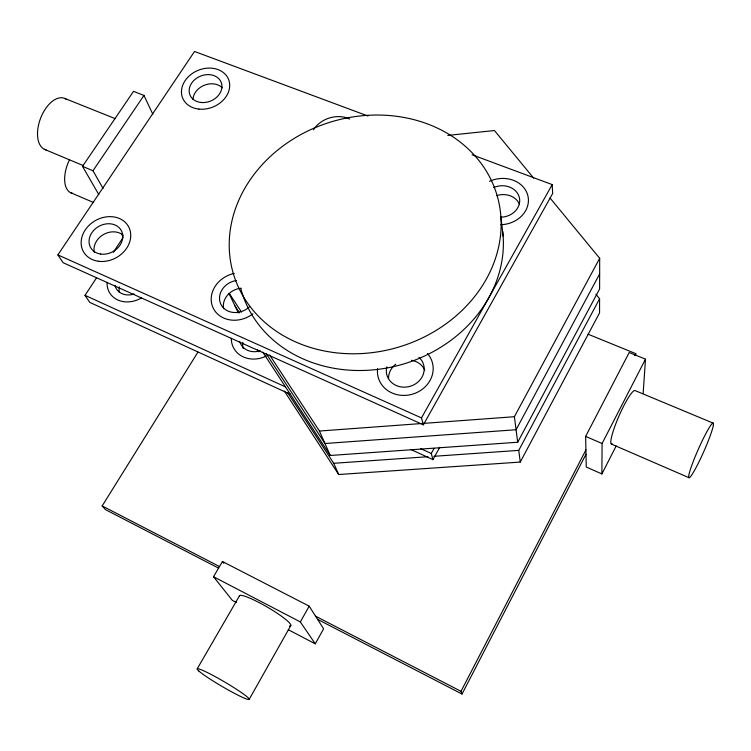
<?xml version="1.0" encoding="UTF-8"?>
<svg xmlns="http://www.w3.org/2000/svg" width="751" height="751" viewBox="0 0 751 751"><rect width="100%" height="100%" fill="white"/><g stroke="black" fill="none" stroke-linecap="round" stroke-linejoin="round"><path stroke-width="1.13" d="M595.9 294.214L599.58 298.767L599.551 312.876L520.274 462.072L338.692 474.519L284.338 391.055M550.032 198.011L599.683 258.297L599.608 288.966L517.692 442.236L330.262 455.481L262.737 352.069M601.88 473.947L602.086 443.531L645.494 359.166L629.197 352.519L585.649 436.397L586.249 467.038L601.88 473.947L616.167 445.963M635.656 355.57L635.759 353.646L588.08 334.214M643.175 393.102L645.494 359.166M585.996 454.224L462.025 694.046L461.011 691.333L585.911 449.962M634.726 355.636L635.759 353.646M520.274 462.072L518.753 450.375L599.58 298.767M599.645 273.927L516.078 429.741L324.948 443.503L266.276 353.787M517.692 442.236L514.388 416.721L599.683 258.297M410.647 449.408L432.961 459.631L439.729 447.371M432.961 459.631L431.262 453.473L434.097 448.356M288.3 629.704L315.251 643.832L323.606 628.794L309.196 606.17L222.446 561.513L213.509 576.73L232.331 600.349L236.481 602.518M367.877 115.992L194.528 51.472L57.874 254.899L63.122 262.709L423.386 424.822L552.661 193.495L552.192 184.596L472.107 154.781M423.386 424.822L421.489 417.922L552.192 184.596M315.251 643.832L300.344 621.922L309.196 606.17M249.219 699.322L290.797 625.527M197.203 668.841L239.531 595.712M218.579 568.132L105.487 509.629L102.174 505.93L197.917 352.144M290.581 394.397L89.754 302.381L85.023 295.331L96.616 277.72M113.363 252.289L123.023 237.626M103.056 188.463L92.983 170.73L143.967 95.433L133.528 91.35L82.497 166.346L98.832 194.64M447.784 135.405L494.449 130.533L533.726 178.212M269.609 354.979L319.428 431.036L514.388 416.721M287.661 392.67L333.716 463.292L427.976 456.711M433.796 456.308L518.753 450.375M64.699 98.409L115.11 118.611M713.253 423.17L635.224 390.642A29.298 4.478 -66.3 0 0 618.186 417.866A29.298 4.478 -66.3 0 0 612.6 443.991M44.309 149.28L83.258 165.577M82.497 166.346L92.983 170.73M70.66 192.707L93.246 202.366M611.239 444.001L689.155 477.758M585.649 436.397L602.086 443.531M57.874 254.899L421.489 417.922M85.023 295.331L285.314 386.812M420.607 448.61L431.262 453.473M102.174 505.93L219.17 566.376M315.58 616.186L461.011 691.333M317.579 619.34L462.025 694.046M213.509 576.73L300.344 621.922M222.446 561.513L223.798 563.306M229.374 293.547L241.512 312.069M235.035 305.995L239.494 312.82M257.48 349.825L258.757 351.787M121.784 234.415L122.92 236.387M229.093 293.65L238.377 312.932M143.967 95.433L152.857 114.312M319.428 431.036L330.262 455.481M333.716 463.292L338.692 474.519M500.898 216.795A137.546 117.56 -16.9 0 1 304.455 345.469A137.546 117.56 -16.9 0 1 290.186 140.963A137.546 117.56 -16.9 0 1 500.898 216.795L503.142 236.302M502.701 231.608A134.391 115.682 -16.8 0 1 391.947 366.986A134.391 115.682 -16.8 0 1 240.799 288.506M239.456 596.341A29.655 4.168 30.2 0 1 268.858 608.028A29.655 4.168 30.2 0 1 289.379 626.034M66.557 99.489A27.421 15.264 -69.4 0 0 44.215 110.791A27.421 15.264 -69.4 0 0 39.625 144.295L40.929 146.407A27.421 15.264 -69.4 0 0 46.318 149.984M419.011 357.335A19.085 17.151 -15.3 0 1 410.159 386.314A19.085 17.151 -15.3 0 1 386.812 366.798M427.46 353.496A28.069 25.215 -15.3 0 1 412.806 394.068A28.069 25.215 -15.3 0 1 377.575 368.685M388.53 378.56A18.878 17.01 -15.2 0 1 395.786 364.207M411.473 360.292A18.878 17.01 -15.2 0 1 424.803 370.205M493.707 187.515A18.475 15.658 -9.4 0 1 519.392 197.701A18.475 15.658 -9.4 0 1 500.438 217.227M489.53 181.32A27.167 23.037 -9.4 0 1 527.793 195.391A27.167 23.037 -9.4 0 1 500.87 224.718M496.514 195.654A18.287 15.546 -9.2 0 1 519.542 204.413M249.632 306.624A18.184 15.649 -25 0 1 220.982 304.512A18.184 15.649 -25 0 1 236.368 280.508M252.899 313.796A26.736 23.018 -25 0 1 213.031 307.741A26.736 23.018 -25 0 1 234.265 273.42M223.591 308.68A17.996 15.536 -25 0 1 241.137 288.196M313.533 129.754A25.759 21.244 -17.6 0 1 349.759 119.062M94.326 252.327A17.376 14.382 -29.1 0 1 103.15 234.725A17.376 14.382 -29.1 0 1 123.089 235.138M192.979 99.432A16.691 13.377 -22.3 0 1 204.385 85.22A16.691 13.377 -22.3 0 1 222.315 87.82M72.509 193.298A26.06 13.865 -68.3 0 1 67.59 190.125L66.417 188.191A26.06 13.865 -68.3 0 1 69.496 159.841M243.146 348.389A17.066 14.964 -25.1 0 1 242.817 342.475M260.25 350.755A17.226 15.067 -25.1 0 1 239.719 341.517M119.428 292.552A16.503 13.893 -29.4 0 1 119.343 286.948M134.063 293.998A16.663 13.987 -29.4 0 1 114.959 285.399M266.361 355.965A25.337 22.155 -25.1 0 1 231.317 338.241M141.526 297.847A24.501 20.568 -29.4 0 1 117.86 299.996A24.501 20.568 -29.4 0 1 107.121 282.367M713.403 424.841L713.121 426.427A29.88 2.966 -66.1 0 1 692.929 473.092A29.88 2.966 -66.1 0 1 696.44 453.604A29.88 2.966 -66.1 0 1 713.403 424.841M198.799 670.99L197.776 669.995A30.153 2.582 30.4 0 1 229.853 685.1A30.153 2.582 30.4 0 1 242.489 697.332A30.153 2.582 30.4 0 1 198.799 670.99M100.718 254.063A17.545 14.466 -29.1 0 0 122.404 233.411A17.545 14.466 -29.1 0 0 94.607 229.477A17.545 14.466 -29.1 0 0 100.718 254.063M98.372 261.254A25.797 21.281 -29.1 0 0 130.186 230.82A25.797 21.281 -29.1 0 0 89.266 225.131A25.797 21.281 -29.1 0 0 98.372 261.254M200.977 102.474A16.851 13.452 -22.3 0 0 221.479 83.154A16.851 13.452 -22.3 0 0 194.19 80.15A16.851 13.452 -22.3 0 0 200.977 102.474M198.912 109.092A24.783 19.779 -22.3 0 0 228.999 80.629A24.783 19.779 -22.3 0 0 188.839 76.283A24.783 19.779 -22.3 0 0 198.912 109.092"/></g></svg>
